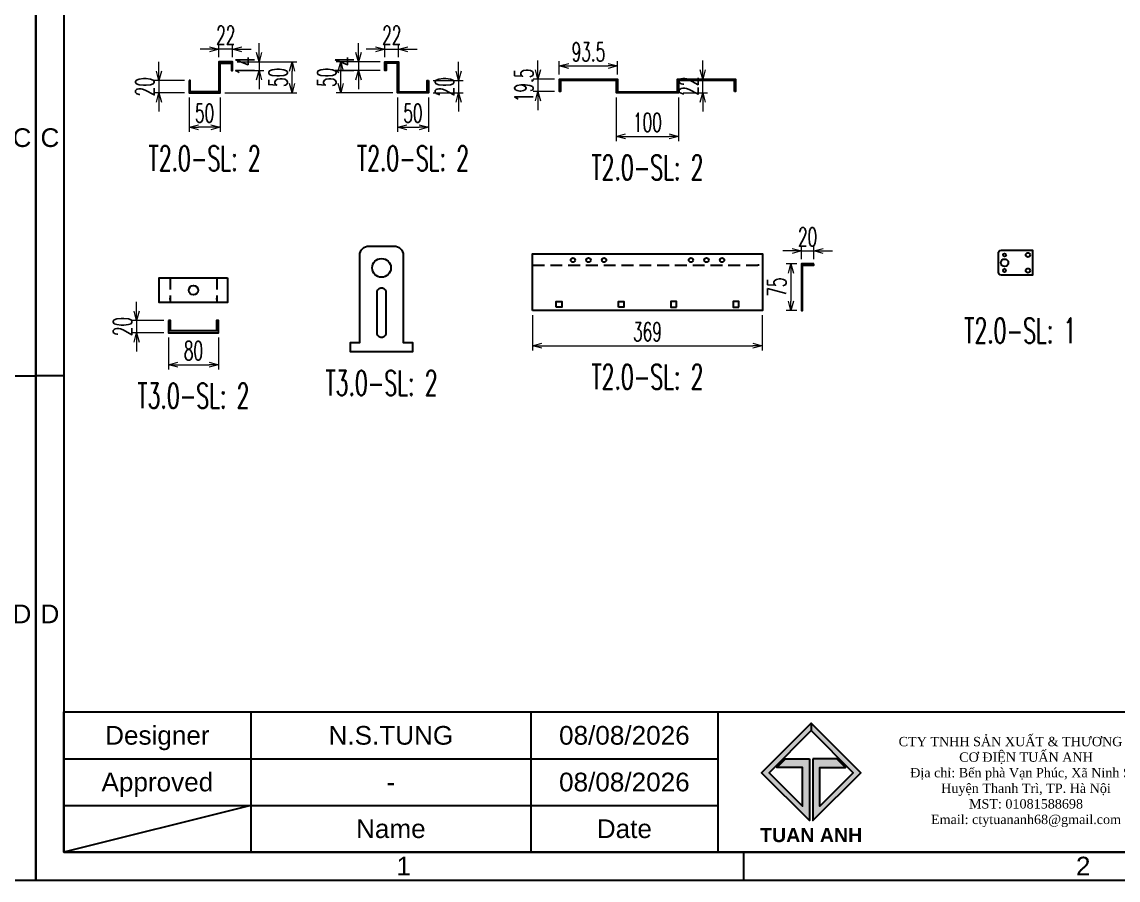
# Model space of a CAD drawing. Header units: millimetres. Extents: x -33730 to 17150, y -76829 to -27437.
# Drawn here: x 8217 to 9978, y -34348 to -32969 of the extents above; entities that cross this region are included whole.
import ezdxf
from ezdxf.enums import TextEntityAlignment as Align

# ---------------------------------------------------------------- set-up
doc = ezdxf.new("R2010")
doc.units = ezdxf.units.MM
doc.header["$LTSCALE"] = 3
doc.linetypes.add('HIDDEN', pattern=[9.525, 6.35, -3.175])
for name, color, linetype in [('@.HIDDEN', 8, 'HIDDEN'), ('@.TEXT', 7, 'Continuous'), ('@.VISIBLE', 7, 'Continuous')]:
    doc.layers.add(name, color=color, linetype=linetype)
doc.styles.add('Ann_w01', font='romans.shx', dxfattribs={"width": 0.6, "bigfont": 'chineset.shx'})
doc.styles.add('Arial', font='arial.ttf')
doc.dimstyles.new('Dim 01_SC15', dxfattribs={"dimscale": 15, "dimtxt": 2, "dimasz": 1, "dimexe": 0.5, "dimexo": 0.5, "dimgap": 0.5, "dimtad": 1, "dimdec": 1, "dimzin": 12, "dimdsep": 46, "dimtxsty": 'Ann_w01', "dimblk": 'OPEN30', "dimcen": 1.5, "dimclrd": 6, "dimclre": 6, "dimclrt": 3, "dimazin": 3, "dimtm": 1e-09, "dimtfac": 1, "dimtdec": 1, "dimtix": 1, "dimtmove": 0, "dimatfit": 3, "dimldrblk": 'OPEN30', "dimfxl": 1, "dimtolj": 1, "dimlwd": 0, "dimlwe": 0, "dimarcsym": 0})

# ---------------------------------------------------------------- blocks, each defined once
blk = doc.blocks.new('_Open30')
at = {"color": 0, "linetype": 'ByBlock', "lineweight": -2}
for p, q in [((-1, 0.27), (0, 0)), ((0, 0), (-1, -0.27)), ((0, 0), (-1, 0))]:
    blk.add_line(p, q, dxfattribs=at)
blk = doc.blocks.new('*D350')
at = {"layer": '@.VISIBLE', "color": 6, "lineweight": 0, "transparency": 16777216}
for p, q in [((9037.5, -33440.3), (9037.5, -33496.8)), ((9406.5, -33440.3), (9406.5, -33496.8)), ((9052.5, -33489.3), (9391.5, -33489.3))]:
    blk.add_line(p, q, dxfattribs=at)
at = {"layer": 'Defpoints', "color": 0, "transparency": 16777216}
for p in [(9037.5, -33432.8), (9406.5, -33432.8), (9406.5, -33489.3)]:
    blk.add_point(p, dxfattribs=at)
at = {"layer": '@.VISIBLE', "color": 6, "lineweight": 0, "transparency": 16777216, "xscale": 15, "yscale": 15, "zscale": 15, "rotation": 180}
blk.add_blockref('_Open30', (9037.5, -33489.3), dxfattribs=at)
at = {"layer": '@.VISIBLE', "color": 6, "lineweight": 0, "transparency": 16777216, "xscale": 15, "yscale": 15, "zscale": 15}
blk.add_blockref('_Open30', (9406.5, -33489.3), dxfattribs=at)
at = {"layer": '@.VISIBLE', "color": 3, "transparency": 16777216, "insert": (9222, -33466.8), "char_height": 30, "attachment_point": 5, "style": 'Ann_w01'}
blk.add_mtext('\\A1;369', dxfattribs=at)
blk = doc.blocks.new('*D351')
at = {"layer": '@.VISIBLE', "color": 6, "lineweight": 0, "transparency": 16777216}
for p, q in [((9461.7, -33357.8), (9445, -33357.8)), ((9452.5, -33372.8), (9452.5, -33417.8)), ((9461.7, -33432.8), (9445, -33432.8))]:
    blk.add_line(p, q, dxfattribs=at)
at = {"layer": 'Defpoints', "color": 0, "transparency": 16777216}
for p in [(9469.2, -33357.8), (9452.5, -33432.8), (9469.2, -33432.8)]:
    blk.add_point(p, dxfattribs=at)
at = {"layer": '@.VISIBLE', "color": 6, "lineweight": 0, "transparency": 16777216, "xscale": 15, "yscale": 15, "zscale": 15}
for p, rotation in [((9452.5, -33357.8), 90), ((9452.5, -33432.8), 270)]:
    blk.add_blockref('_Open30', p, dxfattribs=dict(at, rotation=rotation))
at = {"layer": '@.VISIBLE', "color": 3, "transparency": 16777216, "insert": (9430, -33395.3), "char_height": 30, "attachment_point": 5, "rotation": 90, "style": 'Ann_w01'}
blk.add_mtext('\\A1;75', dxfattribs=at)
blk = doc.blocks.new('*D352')
at = {"layer": '@.VISIBLE', "color": 6, "lineweight": 0, "transparency": 16777216}
for p, q in [((9454.2, -33337.2), (9439.2, -33337.2)), ((9469.2, -33350.3), (9469.2, -33329.7)), ((9469.2, -33337.2), (9489.2, -33337.2)), ((9489.2, -33350.3), (9489.2, -33329.7)), ((9504.2, -33337.2), (9519.2, -33337.2))]:
    blk.add_line(p, q, dxfattribs=at)
at = {"layer": 'Defpoints', "color": 0, "transparency": 16777216}
for p in [(9489.2, -33337.2), (9469.2, -33357.8), (9489.2, -33357.8)]:
    blk.add_point(p, dxfattribs=at)
at = {"layer": '@.VISIBLE', "color": 6, "lineweight": 0, "transparency": 16777216, "xscale": 15, "yscale": 15, "zscale": 15}
blk.add_blockref('_Open30', (9469.2, -33337.2), dxfattribs=at)
at = {"layer": '@.VISIBLE', "color": 6, "lineweight": 0, "transparency": 16777216, "xscale": 15, "yscale": 15, "zscale": 15, "rotation": 180}
blk.add_blockref('_Open30', (9489.2, -33337.2), dxfattribs=at)
at = {"layer": '@.VISIBLE', "color": 3, "transparency": 16777216, "insert": (9479.2, -33314.7), "char_height": 30, "attachment_point": 5, "style": 'Ann_w01'}
blk.add_mtext('\\A1;20', dxfattribs=at)
blk = doc.blocks.new('*D326')
at = {"layer": '@.VISIBLE', "color": 6, "lineweight": 0, "transparency": 16777216}
for p, q in [((8485.8, -33090.9), (8485.8, -33145.9)), ((8535.8, -33090.9), (8535.8, -33145.9)), ((8520.8, -33138.4), (8500.8, -33138.4))]:
    blk.add_line(p, q, dxfattribs=at)
at = {"layer": 'Defpoints', "color": 0, "transparency": 16777216}
for p in [(8485.8, -33083.4), (8535.8, -33083.4), (8485.8, -33138.4)]:
    blk.add_point(p, dxfattribs=at)
at = {"layer": '@.VISIBLE', "color": 6, "lineweight": 0, "transparency": 16777216, "xscale": 15, "yscale": 15, "zscale": 15, "rotation": 180}
blk.add_blockref('_Open30', (8485.8, -33138.4), dxfattribs=at)
at = {"layer": '@.VISIBLE', "color": 6, "lineweight": 0, "transparency": 16777216, "xscale": 15, "yscale": 15, "zscale": 15}
blk.add_blockref('_Open30', (8535.8, -33138.4), dxfattribs=at)
at = {"layer": '@.VISIBLE', "color": 3, "transparency": 16777216, "insert": (8510.8, -33115.9), "char_height": 30, "attachment_point": 5, "style": 'Ann_w01'}
blk.add_mtext('\\A1;50', dxfattribs=at)
blk = doc.blocks.new('*D327')
at = {"layer": '@.VISIBLE', "color": 6, "lineweight": 0, "transparency": 16777216}
for p, q in [((8437.4, -33048.4), (8437.4, -33033.4)), ((8478.3, -33063.4), (8429.9, -33063.4)), ((8437.4, -33063.4), (8437.4, -33083.4)), ((8478.3, -33083.4), (8429.9, -33083.4)), ((8437.4, -33098.4), (8437.4, -33113.4))]:
    blk.add_line(p, q, dxfattribs=at)
at = {"layer": 'Defpoints', "color": 0, "transparency": 16777216}
for p in [(8485.8, -33063.4), (8437.4, -33083.4), (8485.8, -33083.4)]:
    blk.add_point(p, dxfattribs=at)
at = {"layer": '@.VISIBLE', "color": 6, "lineweight": 0, "transparency": 16777216, "xscale": 15, "yscale": 15, "zscale": 15}
for p, rotation in [((8437.4, -33063.4), 270), ((8437.4, -33083.4), 90)]:
    blk.add_blockref('_Open30', p, dxfattribs=dict(at, rotation=rotation))
at = {"layer": '@.VISIBLE', "color": 3, "transparency": 16777216, "insert": (8414.9, -33073.4), "char_height": 30, "attachment_point": 5, "rotation": 90, "style": 'Ann_w01'}
blk.add_mtext('\\A1;20', dxfattribs=at)
blk = doc.blocks.new('*D328')
at = {"layer": '@.VISIBLE', "color": 6, "lineweight": 0, "transparency": 16777216}
for p, q in [((8598.2, -33018.4), (8598.2, -33003.4)), ((8563.3, -33033.4), (8605.7, -33033.4)), ((8598.2, -33033.4), (8598.2, -33047.4)), ((8563.3, -33047.4), (8605.7, -33047.4)), ((8598.2, -33062.4), (8598.2, -33077.4))]:
    blk.add_line(p, q, dxfattribs=at)
at = {"layer": 'Defpoints', "color": 0, "transparency": 16777216}
for p in [(8555.8, -33033.4), (8555.8, -33047.4), (8598.2, -33047.4)]:
    blk.add_point(p, dxfattribs=at)
at = {"layer": '@.VISIBLE', "color": 6, "lineweight": 0, "transparency": 16777216, "xscale": 15, "yscale": 15, "zscale": 15}
for p, rotation in [((8598.2, -33033.4), 270), ((8598.2, -33047.4), 90)]:
    blk.add_blockref('_Open30', p, dxfattribs=dict(at, rotation=rotation))
at = {"layer": '@.VISIBLE', "color": 3, "transparency": 16777216, "insert": (8575.7, -33040.4), "char_height": 30, "attachment_point": 5, "rotation": 90, "style": 'Ann_w01'}
blk.add_mtext('\\A1;14', dxfattribs=at)
blk = doc.blocks.new('*D329')
at = {"layer": '@.VISIBLE', "color": 6, "lineweight": 0, "transparency": 16777216}
for p, q in [((8563.3, -33033.4), (8658.8, -33033.4)), ((8651.3, -33068.4), (8651.3, -33048.4)), ((8543.3, -33083.4), (8658.8, -33083.4))]:
    blk.add_line(p, q, dxfattribs=at)
at = {"layer": 'Defpoints', "color": 0, "transparency": 16777216}
for p in [(8555.8, -33033.4), (8651.3, -33033.4), (8535.8, -33083.4)]:
    blk.add_point(p, dxfattribs=at)
at = {"layer": '@.VISIBLE', "color": 6, "lineweight": 0, "transparency": 16777216, "xscale": 15, "yscale": 15, "zscale": 15}
for p, rotation in [((8651.3, -33033.4), 90), ((8651.3, -33083.4), 270)]:
    blk.add_blockref('_Open30', p, dxfattribs=dict(at, rotation=rotation))
at = {"layer": '@.VISIBLE', "color": 3, "transparency": 16777216, "insert": (8628.8, -33058.4), "char_height": 30, "attachment_point": 5, "rotation": 90, "style": 'Ann_w01'}
blk.add_mtext('\\A1;50', dxfattribs=at)
blk = doc.blocks.new('*D330')
at = {"layer": '@.VISIBLE', "color": 6, "lineweight": 0, "transparency": 16777216}
for p, q in [((8533.8, -33025.9), (8533.8, -33005.7)), ((8555.8, -33025.9), (8555.8, -33005.7)), ((8518.8, -33013.2), (8503.8, -33013.2)), ((8555.8, -33013.2), (8533.8, -33013.2)), ((8570.8, -33013.2), (8585.8, -33013.2))]:
    blk.add_line(p, q, dxfattribs=at)
at = {"layer": 'Defpoints', "color": 0, "transparency": 16777216}
for p in [(8533.8, -33013.2), (8533.8, -33033.4), (8555.8, -33033.4)]:
    blk.add_point(p, dxfattribs=at)
at = {"layer": '@.VISIBLE', "color": 6, "lineweight": 0, "transparency": 16777216, "xscale": 15, "yscale": 15, "zscale": 15}
blk.add_blockref('_Open30', (8533.8, -33013.2), dxfattribs=at)
at = {"layer": '@.VISIBLE', "color": 6, "lineweight": 0, "transparency": 16777216, "xscale": 15, "yscale": 15, "zscale": 15, "rotation": 180}
blk.add_blockref('_Open30', (8555.8, -33013.2), dxfattribs=at)
at = {"layer": '@.VISIBLE', "color": 3, "transparency": 16777216, "insert": (8544.8, -32990.7), "char_height": 30, "attachment_point": 5, "style": 'Ann_w01'}
blk.add_mtext('\\A1;22', dxfattribs=at)
blk = doc.blocks.new('*D331')
at = {"layer": '@.VISIBLE', "color": 6, "lineweight": 0, "transparency": 16777216}
for p, q in [((8820.4, -33090.9), (8820.4, -33145.9)), ((8870.4, -33090.9), (8870.4, -33145.9)), ((8835.4, -33138.4), (8855.4, -33138.4))]:
    blk.add_line(p, q, dxfattribs=at)
at = {"layer": 'Defpoints', "color": 0, "transparency": 16777216}
for p in [(8820.4, -33083.4), (8870.4, -33083.4), (8870.4, -33138.4)]:
    blk.add_point(p, dxfattribs=at)
at = {"layer": '@.VISIBLE', "color": 6, "lineweight": 0, "transparency": 16777216, "xscale": 15, "yscale": 15, "zscale": 15, "rotation": 180}
blk.add_blockref('_Open30', (8820.4, -33138.4), dxfattribs=at)
at = {"layer": '@.VISIBLE', "color": 6, "lineweight": 0, "transparency": 16777216, "xscale": 15, "yscale": 15, "zscale": 15}
blk.add_blockref('_Open30', (8870.4, -33138.4), dxfattribs=at)
at = {"layer": '@.VISIBLE', "color": 3, "transparency": 16777216, "insert": (8845.4, -33115.9), "char_height": 30, "attachment_point": 5, "style": 'Ann_w01'}
blk.add_mtext('\\A1;50', dxfattribs=at)
blk = doc.blocks.new('*D332')
at = {"layer": '@.VISIBLE', "color": 6, "lineweight": 0, "transparency": 16777216}
for p, q in [((8918.8, -33048.4), (8918.8, -33033.4)), ((8877.9, -33063.4), (8926.3, -33063.4)), ((8918.8, -33063.4), (8918.8, -33083.4)), ((8877.9, -33083.4), (8926.3, -33083.4)), ((8918.8, -33098.4), (8918.8, -33113.4))]:
    blk.add_line(p, q, dxfattribs=at)
at = {"layer": 'Defpoints', "color": 0, "transparency": 16777216}
for p in [(8870.4, -33063.4), (8870.4, -33083.4), (8918.8, -33083.4)]:
    blk.add_point(p, dxfattribs=at)
at = {"layer": '@.VISIBLE', "color": 6, "lineweight": 0, "transparency": 16777216, "xscale": 15, "yscale": 15, "zscale": 15}
for p, rotation in [((8918.8, -33063.4), 270), ((8918.8, -33083.4), 90)]:
    blk.add_blockref('_Open30', p, dxfattribs=dict(at, rotation=rotation))
at = {"layer": '@.VISIBLE', "color": 3, "transparency": 16777216, "insert": (8896.3, -33073.4), "char_height": 30, "attachment_point": 5, "rotation": 90, "style": 'Ann_w01'}
blk.add_mtext('\\A1;20', dxfattribs=at)
blk = doc.blocks.new('*D333')
at = {"layer": '@.VISIBLE', "color": 6, "lineweight": 0, "transparency": 16777216}
for p, q in [((8758, -33018.4), (8758, -33003.4)), ((8792.9, -33033.4), (8750.5, -33033.4)), ((8758, -33033.4), (8758, -33047.4)), ((8792.9, -33047.4), (8750.5, -33047.4)), ((8758, -33062.4), (8758, -33077.4))]:
    blk.add_line(p, q, dxfattribs=at)
at = {"layer": 'Defpoints', "color": 0, "transparency": 16777216}
for p in [(8800.4, -33033.4), (8758, -33047.4), (8800.4, -33047.4)]:
    blk.add_point(p, dxfattribs=at)
at = {"layer": '@.VISIBLE', "color": 6, "lineweight": 0, "transparency": 16777216, "xscale": 15, "yscale": 15, "zscale": 15}
for p, rotation in [((8758, -33033.4), 270), ((8758, -33047.4), 90)]:
    blk.add_blockref('_Open30', p, dxfattribs=dict(at, rotation=rotation))
at = {"layer": '@.VISIBLE', "color": 3, "transparency": 16777216, "insert": (8735.5, -33040.4), "char_height": 30, "attachment_point": 5, "rotation": 90, "style": 'Ann_w01'}
blk.add_mtext('\\A1;14', dxfattribs=at)
blk = doc.blocks.new('*D334')
at = {"layer": '@.VISIBLE', "color": 6, "lineweight": 0, "transparency": 16777216}
for p, q in [((8792.9, -33033.4), (8722, -33033.4)), ((8729.5, -33068.4), (8729.5, -33048.4)), ((8812.9, -33083.4), (8722, -33083.4))]:
    blk.add_line(p, q, dxfattribs=at)
at = {"layer": 'Defpoints', "color": 0, "transparency": 16777216}
for p in [(8729.5, -33033.4), (8800.4, -33033.4), (8820.4, -33083.4)]:
    blk.add_point(p, dxfattribs=at)
at = {"layer": '@.VISIBLE', "color": 6, "lineweight": 0, "transparency": 16777216, "xscale": 15, "yscale": 15, "zscale": 15}
for p, rotation in [((8729.5, -33033.4), 90), ((8729.5, -33083.4), 270)]:
    blk.add_blockref('_Open30', p, dxfattribs=dict(at, rotation=rotation))
at = {"layer": '@.VISIBLE', "color": 3, "transparency": 16777216, "insert": (8707, -33058.4), "char_height": 30, "attachment_point": 5, "rotation": 90, "style": 'Ann_w01'}
blk.add_mtext('\\A1;50', dxfattribs=at)
blk = doc.blocks.new('*D335')
at = {"layer": '@.VISIBLE', "color": 6, "lineweight": 0, "transparency": 16777216}
for p, q in [((8800.4, -33025.9), (8800.4, -33005.7)), ((8822.4, -33025.9), (8822.4, -33005.7)), ((8785.4, -33013.2), (8770.4, -33013.2)), ((8800.4, -33013.2), (8822.4, -33013.2)), ((8837.4, -33013.2), (8852.4, -33013.2))]:
    blk.add_line(p, q, dxfattribs=at)
at = {"layer": 'Defpoints', "color": 0, "transparency": 16777216}
for p in [(8822.4, -33013.2), (8800.4, -33033.4), (8822.4, -33033.4)]:
    blk.add_point(p, dxfattribs=at)
at = {"layer": '@.VISIBLE', "color": 6, "lineweight": 0, "transparency": 16777216, "xscale": 15, "yscale": 15, "zscale": 15}
blk.add_blockref('_Open30', (8800.4, -33013.2), dxfattribs=at)
at = {"layer": '@.VISIBLE', "color": 6, "lineweight": 0, "transparency": 16777216, "xscale": 15, "yscale": 15, "zscale": 15, "rotation": 180}
blk.add_blockref('_Open30', (8822.4, -33013.2), dxfattribs=at)
at = {"layer": '@.VISIBLE', "color": 3, "transparency": 16777216, "insert": (8811.4, -32990.7), "char_height": 30, "attachment_point": 5, "style": 'Ann_w01'}
blk.add_mtext('\\A1;22', dxfattribs=at)
blk = doc.blocks.new('*D336')
at = {"layer": '@.VISIBLE', "color": 6, "lineweight": 0, "transparency": 16777216}
for p, q in [((9080.5, -33053.9), (9080.5, -33032.4)), ((9095.5, -33039.9), (9159, -33039.9)), ((9174, -33053.9), (9174, -33032.4))]:
    blk.add_line(p, q, dxfattribs=at)
at = {"layer": 'Defpoints', "color": 0, "transparency": 16777216}
for p in [(9174, -33039.9), (9080.5, -33061.4), (9174, -33061.4)]:
    blk.add_point(p, dxfattribs=at)
at = {"layer": '@.VISIBLE', "color": 6, "lineweight": 0, "transparency": 16777216, "xscale": 15, "yscale": 15, "zscale": 15, "rotation": 180}
blk.add_blockref('_Open30', (9080.5, -33039.9), dxfattribs=at)
at = {"layer": '@.VISIBLE', "color": 6, "lineweight": 0, "transparency": 16777216, "xscale": 15, "yscale": 15, "zscale": 15}
blk.add_blockref('_Open30', (9174, -33039.9), dxfattribs=at)
at = {"layer": '@.VISIBLE', "color": 3, "transparency": 16777216, "insert": (9127.3, -33017.4), "char_height": 30, "attachment_point": 5, "style": 'Ann_w01'}
blk.add_mtext('\\A1;93.5', dxfattribs=at)
blk = doc.blocks.new('*D337')
at = {"layer": '@.VISIBLE', "color": 6, "lineweight": 0, "transparency": 16777216}
for p, q in [((9046.2, -33046.4), (9046.2, -33031.4)), ((9073, -33061.4), (9038.7, -33061.4)), ((9046.2, -33061.4), (9046.2, -33080.9)), ((9073, -33080.9), (9038.7, -33080.9)), ((9046.2, -33095.9), (9046.2, -33110.9))]:
    blk.add_line(p, q, dxfattribs=at)
at = {"layer": 'Defpoints', "color": 0, "transparency": 16777216}
for p in [(9080.5, -33061.4), (9046.2, -33080.9), (9080.5, -33080.9)]:
    blk.add_point(p, dxfattribs=at)
at = {"layer": '@.VISIBLE', "color": 6, "lineweight": 0, "transparency": 16777216, "xscale": 15, "yscale": 15, "zscale": 15}
for p, rotation in [((9046.2, -33061.4), 270), ((9046.2, -33080.9), 90)]:
    blk.add_blockref('_Open30', p, dxfattribs=dict(at, rotation=rotation))
at = {"layer": '@.VISIBLE', "color": 3, "transparency": 16777216, "insert": (9023.7, -33071.2), "char_height": 30, "attachment_point": 5, "rotation": 90, "style": 'Ann_w01'}
blk.add_mtext('\\A1;19.5', dxfattribs=at)
blk = doc.blocks.new('*D306')
at = {"layer": '@.VISIBLE', "color": 6, "lineweight": 0, "transparency": 16777216}
for p, q in [((9172, -33090.9), (9172, -33160.6)), ((9272, -33090.9), (9272, -33160.6)), ((9187, -33153.1), (9257, -33153.1))]:
    blk.add_line(p, q, dxfattribs=at)
at = {"layer": 'Defpoints', "color": 0, "transparency": 16777216}
for p in [(9172, -33083.4), (9272, -33083.4), (9272, -33153.1)]:
    blk.add_point(p, dxfattribs=at)
at = {"layer": '@.VISIBLE', "color": 6, "lineweight": 0, "transparency": 16777216, "xscale": 15, "yscale": 15, "zscale": 15, "rotation": 180}
blk.add_blockref('_Open30', (9172, -33153.1), dxfattribs=at)
at = {"layer": '@.VISIBLE', "color": 6, "lineweight": 0, "transparency": 16777216, "xscale": 15, "yscale": 15, "zscale": 15}
blk.add_blockref('_Open30', (9272, -33153.1), dxfattribs=at)
at = {"layer": '@.VISIBLE', "color": 3, "transparency": 16777216, "insert": (9222, -33130.6), "char_height": 30, "attachment_point": 5, "style": 'Ann_w01'}
blk.add_mtext('\\A1;100', dxfattribs=at)
blk = doc.blocks.new('*D307')
at = {"layer": '@.VISIBLE', "color": 6, "lineweight": 0, "transparency": 16777216}
for p, q in [((9310.7, -33046.4), (9310.7, -33031.4)), ((9277.5, -33061.4), (9318.2, -33061.4)), ((9310.7, -33083.4), (9310.7, -33061.4)), ((9279.5, -33083.4), (9318.2, -33083.4)), ((9310.7, -33098.4), (9310.7, -33113.4))]:
    blk.add_line(p, q, dxfattribs=at)
at = {"layer": 'Defpoints', "color": 0, "transparency": 16777216}
for p in [(9270, -33061.4), (9310.7, -33061.4), (9272, -33083.4)]:
    blk.add_point(p, dxfattribs=at)
at = {"layer": '@.VISIBLE', "color": 6, "lineweight": 0, "transparency": 16777216, "xscale": 15, "yscale": 15, "zscale": 15}
for p, rotation in [((9310.7, -33061.4), 270), ((9310.7, -33083.4), 90)]:
    blk.add_blockref('_Open30', p, dxfattribs=dict(at, rotation=rotation))
at = {"layer": '@.VISIBLE', "color": 3, "transparency": 16777216, "insert": (9288.2, -33072.4), "char_height": 30, "attachment_point": 5, "rotation": 90, "style": 'Ann_w01'}
blk.add_mtext('\\A1;22', dxfattribs=at)
blk = doc.blocks.new('*D308')
at = {"layer": '@.VISIBLE', "color": 6, "lineweight": 0, "transparency": 16777216}
for p, q in [((8452.9, -33476.1), (8452.9, -33527.3)), ((8532.9, -33476.1), (8532.9, -33527.3)), ((8467.9, -33519.8), (8517.9, -33519.8))]:
    blk.add_line(p, q, dxfattribs=at)
at = {"layer": 'Defpoints', "color": 0, "transparency": 16777216}
for p in [(8452.9, -33468.6), (8532.9, -33468.6), (8532.9, -33519.8)]:
    blk.add_point(p, dxfattribs=at)
at = {"layer": '@.VISIBLE', "color": 6, "lineweight": 0, "transparency": 16777216, "xscale": 15, "yscale": 15, "zscale": 15, "rotation": 180}
blk.add_blockref('_Open30', (8452.9, -33519.8), dxfattribs=at)
at = {"layer": '@.VISIBLE', "color": 6, "lineweight": 0, "transparency": 16777216, "xscale": 15, "yscale": 15, "zscale": 15}
blk.add_blockref('_Open30', (8532.9, -33519.8), dxfattribs=at)
at = {"layer": '@.VISIBLE', "color": 3, "transparency": 16777216, "insert": (8492.9, -33497.3), "char_height": 30, "attachment_point": 5, "style": 'Ann_w01'}
blk.add_mtext('\\A1;80', dxfattribs=at)
blk = doc.blocks.new('*D309')
at = {"layer": '@.VISIBLE', "color": 6, "lineweight": 0, "transparency": 16777216}
for p, q in [((8401.7, -33433.6), (8401.7, -33418.6)), ((8445.4, -33448.6), (8394.2, -33448.6)), ((8401.7, -33448.6), (8401.7, -33468.6)), ((8445.4, -33468.6), (8394.2, -33468.6)), ((8401.7, -33483.6), (8401.7, -33498.6))]:
    blk.add_line(p, q, dxfattribs=at)
at = {"layer": 'Defpoints', "color": 0, "transparency": 16777216}
for p in [(8452.9, -33448.6), (8401.7, -33468.6), (8452.9, -33468.6)]:
    blk.add_point(p, dxfattribs=at)
at = {"layer": '@.VISIBLE', "color": 6, "lineweight": 0, "transparency": 16777216, "xscale": 15, "yscale": 15, "zscale": 15}
for p, rotation in [((8401.7, -33448.6), 270), ((8401.7, -33468.6), 90)]:
    blk.add_blockref('_Open30', p, dxfattribs=dict(at, rotation=rotation))
at = {"layer": '@.VISIBLE', "color": 3, "transparency": 16777216, "insert": (8379.2, -33458.6), "char_height": 30, "attachment_point": 5, "rotation": 90, "style": 'Ann_w01'}
blk.add_mtext('\\A1;20', dxfattribs=at)
blk = doc.blocks.new('A$C7496116a')
at = {"layer": '@.VISIBLE', "color": 3}
for points in [[(70, 170, -0.414214), (85, 155), (85, 15), (100, 15), (100, 0), (0, 0), (0, 15), (15, 15), (15, 155, -0.414214), (30, 170)], [(50, 103), (50, 103, -0.414214), (57, 96), (57, 30, -0.414214), (50, 23), (50, 23, -0.414214), (43, 30), (43, 96, -0.414214)]]:
    blk.add_lwpolyline(points, format="xyb", close=True, dxfattribs=at)
blk.add_circle((50, 135), 15, dxfattribs=at)
blk = doc.blocks.new('A$C4dbb82d6')
at = {"layer": '@.VISIBLE'}
h = blk.add_hatch(color=30, dxfattribs=at)
h.dxf.hatch_style = 1
h.paths.add_polyline_path([(0.214, 4.973), (3.625, 1.562), (3.625, 5.973), (1.922, 5.973), (1.297, 5.348), (3.125, 5.348), (3.125, 2.593), (0.745, 4.973), (3.75, 7.978), (3.75, 8.509)])
h = blk.add_hatch(color=150, dxfattribs=at)
h.dxf.hatch_style = 1
h.paths.add_polyline_path([(6.755, 4.973), (4.375, 2.593), (4.375, 5.348), (6.203, 5.348), (5.578, 5.973), (3.875, 5.973), (3.875, 1.562), (7.286, 4.973), (3.75, 8.509), (3.75, 7.978)])
at = {"layer": '@.VISIBLE', "color": 30}
blk.add_lwpolyline([(3.625, 5.973), (3.625, 1.562), (0.214, 4.973), (3.75, 8.509), (3.75, 7.978), (0.745, 4.973), (3.125, 2.593), (3.125, 5.348), (1.297, 5.348), (1.922, 5.973)], close=True, dxfattribs=at)
at = {"layer": '@.VISIBLE', "color": 150}
blk.add_lwpolyline([(3.875, 5.973), (3.875, 1.562), (7.286, 4.973), (3.75, 8.509), (3.75, 7.978), (6.755, 4.973), (4.375, 2.593), (4.375, 5.348), (6.203, 5.348), (5.578, 5.973)], close=True, dxfattribs=at)
at = {"layer": '@.VISIBLE', "color": 30, "insert": (3.75, 0.509), "char_height": 1, "attachment_point": 5, "style": 'Ann_w01'}
blk.add_mtext_dynamic_manual_height_columns('{\\fArial|b1|i0|c0|p34;\\W1;TUAN ANH}', width=7.5, gutter_width=49.599, heights=[0], dxfattribs=at)
blk = doc.blocks.new('KHUNG BAN VE (Made by Tung)')
at = {"layer": '@.VISIBLE', "color": 8}
for p, q in [((3, 54), (0, 54)), ((294, 54), (297, 54)), ((23, 18), (23, 3)), ((53, 18), (53, 3)), ((73, 18), (73, 3)), ((3, 13), (73, 13)), ((3, 8), (73, 8)), ((23, 8), (3, 3)), ((75.75, 3), (75.75, 0))]:
    blk.add_line(p, q, dxfattribs=at)
for points in [[(0, 0), (297, 0), (297, 210), (0, 210)], [(3, 3), (294, 3), (294, 207), (3, 207)], [(3, 18), (294, 18), (294, 3), (3, 3)]]:
    blk.add_lwpolyline(points, close=True, dxfattribs=at)
at = {"xscale": 1.5, "yscale": 1.5, "zscale": 1.5}
blk.add_blockref('A$C4dbb82d6', (77.375, 4.041), dxfattribs=at)
at = {"layer": '@.TEXT', "color": 1, "style": 'Arial'}
for s, p in [('C', (1.5, 79.5)), ('C', (295.5, 79.5)), ('D', (1.5, 28.5)), ('D', (295.5, 28.5)), ('08/08/2026', (63, 15.5)), ('08/08/2026', (63, 10.5)), ('1', (39.375, 1.5)), ('2', (112.125, 1.5))]:
    blk.add_text(s, height=2, dxfattribs=at).set_placement(p, align=Align.MIDDLE_CENTER)
at = {"layer": '@.TEXT', "color": 2, "style": 'Arial'}
for s, p in [('Designer', (13, 15.5)), ('Approved', (13, 10.5)), ('Name', (38, 5.5)), ('Date', (63, 5.5))]:
    blk.add_text(s, height=2, dxfattribs=at).set_placement(p, align=Align.MIDDLE_CENTER)
at = {"layer": '@.TEXT', "color": 1, "style": 'Arial'}
for tag, height, p in [('DESIGNER_NAME', 2, (38, 15.5)), ('PROJECT_CODE', 2, (258.5, 15.5)), ('SCALE', 2, (289, 15.5)), ('APPROVED_NAME', 2, (38, 10.5)), ('CUSTOMER_NAME', 2, (258.5, 10.5)), ('PAGE', 2, (289, 10.5)), ('DRAWING_NAME', 4, (173, 8)), ('TOTAL', 2, (289, 5.5))]:
    blk.add_attdef(tag, text='', height=height, dxfattribs=at).set_placement(p, align=Align.MIDDLE_CENTER)
at = {"layer": '@.VISIBLE', "color": 30, "insert": (106, 10.5), "char_height": 1, "attachment_point": 5, "style": 'Ann_w01'}
blk.add_mtext_dynamic_manual_height_columns('{\\fTimes New Roman|b0|i0|c0|p18;\\W1;CTY TNHH SẢN XUẤT & THƯƠNG MẠI CƠ ĐIỆN TUẤN ANH\\PĐịa chỉ: Bến phà Vạn Phúc, Xã Ninh Sở, Huyện Thanh Trì, TP. Hà Nội\\PMST: 01081588698\\PEmail: ctytuananh68@gmail.com}', width=28.70976, gutter_width=99.197, heights=[0], dxfattribs=at)

msp = doc.modelspace()

# ---------------------------------------------------------------- linework, layer by layer
at = {"layer": '@.HIDDEN'}
for p, q in [((9037.55, -33359.8), (9406.55, -33359.8)), ((8455.48, -33380.17), (8455.48, -33420.17)), ((8530.28, -33380.17), (8530.28, -33420.17))]:
    msp.add_line(p, q, dxfattribs=at)
at = {"layer": '@.VISIBLE', "color": 1}
for p, q in [((9042.86, -33359.8), (9044.86, -33359.8)), ((9401.23, -33359.8), (9399.23, -33359.8)), ((8455.48, -33385.17), (8455.48, -33387.17)), ((8530.28, -33385.17), (8530.28, -33387.17)), ((8455.48, -33415.17), (8455.48, -33413.17)), ((8530.28, -33415.17), (8530.28, -33413.17))]:
    msp.add_line(p, q, dxfattribs=at)
at = {"layer": '@.VISIBLE'}
for points in [[(8485.78, -33063.42), (8485.78, -33083.42), (8535.78, -33083.42), (8535.78, -33035.42), (8553.78, -33035.42), (8553.78, -33047.42), (8555.78, -33047.42), (8555.78, -33033.42), (8533.78, -33033.42), (8533.78, -33081.42), (8487.78, -33081.42), (8487.78, -33063.42)], [(8870.4, -33063.42), (8870.4, -33083.42), (8820.4, -33083.42), (8820.4, -33035.42), (8802.4, -33035.42), (8802.4, -33047.42), (8800.4, -33047.42), (8800.4, -33033.42), (8822.4, -33033.42), (8822.4, -33081.42), (8868.4, -33081.42), (8868.4, -33063.42)], [(9361.55, -33080.92), (9361.55, -33063.42), (9272.05, -33063.42), (9272.05, -33083.42), (9172.05, -33083.42), (9172.05, -33063.42), (9082.55, -33063.42), (9082.55, -33080.92), (9080.55, -33080.92), (9080.55, -33061.42), (9174.05, -33061.42), (9174.05, -33081.42), (9270.05, -33081.42), (9270.05, -33061.42), (9363.55, -33061.42), (9363.55, -33080.92)], [(9037.55, -33432.8), (9037.55, -33341.8), (9406.55, -33341.8), (9406.55, -33432.8)], [(9489.16, -33357.8), (9469.16, -33357.8), (9469.16, -33432.8), (9471.16, -33432.8), (9471.16, -33359.8), (9489.16, -33359.8)], [(8547.68, -33380.17), (8547.68, -33420.17), (8438.08, -33420.17), (8438.08, -33380.17)], [(9075.3, -33427.3), (9075.3, -33418.3), (9084.3, -33418.3), (9084.3, -33427.3)], [(9175.3, -33427.3), (9175.3, -33418.3), (9184.3, -33418.3), (9184.3, -33427.3)], [(9268.8, -33427.3), (9268.8, -33418.3), (9259.8, -33418.3), (9259.8, -33427.3)], [(9368.8, -33427.3), (9368.8, -33418.3), (9359.8, -33418.3), (9359.8, -33427.3)], [(8452.88, -33448.63), (8452.88, -33468.63), (8532.88, -33468.63), (8532.88, -33448.63), (8529.88, -33448.63), (8529.88, -33465.63), (8455.88, -33465.63), (8455.88, -33448.63)]]:
    msp.add_lwpolyline(points, close=True, dxfattribs=at)
msp.add_lwpolyline([(9790.51, -33336.08), (9840.51, -33336.08), (9840.51, -33376.08), (9790.51, -33376.08, -0.4142136), (9785.51, -33371.08), (9785.51, -33341.08, -0.4142136)], format="xyb", close=True, dxfattribs=at)
for centre, radius in [((9795.51, -33343.58), 2.5), ((9833.01, -33343.58), 3.5), ((9102.34, -33351.8), 3.5), ((9127.34, -33351.8), 3.5), ((9152.34, -33351.8), 3.5), ((9291.84, -33351.8), 3.5), ((9316.84, -33351.8), 3.5), ((9341.84, -33351.8), 3.5), ((9795.51, -33356.08), 6), ((9795.51, -33368.58), 2.5), ((9833.01, -33368.58), 3.5), ((8492.88, -33400.17), 7.5)]:
    msp.add_circle(centre, radius, dxfattribs=at)

# ---------------------------------------------------------------- block references
at = {"layer": '@.VISIBLE', "xscale": 15, "yscale": 15, "zscale": 15}
msp.add_blockref('KHUNG BAN VE (Made by Tung)', (3784.95, -34347.63), dxfattribs=at)
at = {"layer": '@.VISIBLE'}
ref = msp.add_blockref('KHUNG BAN VE (Made by Tung)', (8239.95, -34347.63), dxfattribs=dict(at, xscale=15, yscale=15, zscale=15))
ref.add_attrib('APPROVED_NAME', '-', dxfattribs={"layer": '@.TEXT', "color": 1, "height": 30, "style": 'Arial'}).set_placement((8809.95, -34190.13), align=Align.MIDDLE_CENTER)
ref.add_attrib('DESIGNER_NAME', 'N.S.TUNG', dxfattribs={"layer": '@.TEXT', "color": 1, "height": 30, "style": 'Arial'}).set_placement((8809.95, -34115.13), align=Align.MIDDLE_CENTER)
msp.add_blockref('A$C7496116a', (8744.96, -33499.32), dxfattribs=at)

# ---------------------------------------------------------------- texts
at = {"layer": '@.VISIBLE', "color": 2, "style": 'Ann_w01', "width": 0.6}
for s, p in [('T2.0-SL: 2', (8510.78, -33188.4)), ('T2.0-SL: 2', (8845.4, -33188.4)), ('T2.0-SL: 2', (9222.05, -33203.08)), ('T2.0-SL: 1', (9820.68, -33465.01)), ('T3.0-SL: 2', (8794.96, -33549.32)), ('T2.0-SL: 2', (9222.05, -33539.27)), ('T3.0-SL: 2', (8492.88, -33569.76))]:
    msp.add_text(s, height=40, dxfattribs=at).set_placement(p, align=Align.MIDDLE_CENTER)

# ---------------------------------------------------------------- dimensions: what is measured, and where the dimension line sits
at = {"layer": '@.VISIBLE'}
for base, p1, p2, picture, middle in [((8533.78, -33013.18), (8555.78, -33033.42), (8533.78, -33033.42), '*D330', (8544.78, -32990.68)), ((9174.05, -33039.93), (9080.55, -33061.42), (9174.05, -33061.42), '*D336', (9127.3, -33017.43)), ((8485.78, -33138.4), (8535.78, -33083.42), (8485.78, -33083.42), '*D326', (8510.78, -33115.9)), ((9272.05, -33153.08), (9172.05, -33083.42), (9272.05, -33083.42), '*D306', (9222.05, -33130.58)), ((9489.16, -33337.2), (9469.16, -33357.8), (9489.16, -33357.8), '*D352', (9479.16, -33314.7)), ((9406.55, -33489.27), (9037.55, -33432.8), (9406.55, -33432.8), '*D350', (9222.05, -33466.77)), ((8532.88, -33519.76), (8452.88, -33468.63), (8532.88, -33468.63), '*D308', (8492.88, -33497.26))]:
    dim = msp.add_linear_dim(base=base, p1=p1, p2=p2, dimstyle='Dim 01_SC15', dxfattribs=at)
    dim.commit()
    dim.dimension.update_dxf_attribs({"geometry": picture, "text_midpoint": middle})
for base, p1, p2, angle, picture, middle in [((8822.4, -33013.18), (8800.4, -33033.42), (8822.4, -33033.42), 180, '*D335', (8811.4, -32990.68)), ((8598.22, -33047.42), (8555.78, -33033.42), (8555.78, -33047.42), 90, '*D328', (8575.72, -33040.42)), ((8757.96, -33047.42), (8800.4, -33033.42), (8800.4, -33047.42), 90, '*D333', (8735.46, -33040.42)), ((8437.42, -33083.42), (8485.78, -33063.42), (8485.78, -33083.42), 90, '*D327', (8414.92, -33073.42)), ((8651.3, -33033.42), (8535.78, -33083.42), (8555.78, -33033.42), 90, '*D329', (8628.8, -33058.42)), ((8729.46, -33033.42), (8820.4, -33083.42), (8800.4, -33033.42), 90, '*D334', (8706.96, -33058.42)), ((8918.77, -33083.42), (8870.4, -33063.42), (8870.4, -33083.42), 90, '*D332', (8896.27, -33073.42)), ((9046.19, -33080.92), (9080.55, -33061.42), (9080.55, -33080.92), 90, '*D337', (9023.69, -33071.17)), ((9310.71, -33061.42), (9272.05, -33083.42), (9270.05, -33061.42), 90, '*D307', (9288.21, -33072.42)), ((8870.4, -33138.4), (8820.4, -33083.42), (8870.4, -33083.42), 180, '*D331', (8845.4, -33115.9)), ((9452.53, -33432.8), (9469.16, -33357.8), (9469.16, -33432.8), 90, '*D351', (9430.03, -33395.3)), ((8401.72, -33468.63), (8452.88, -33448.63), (8452.88, -33468.63), 90, '*D309', (8379.22, -33458.63))]:
    dim = msp.add_linear_dim(base=base, p1=p1, p2=p2, angle=angle, dimstyle='Dim 01_SC15', dxfattribs=at)
    dim.commit()
    dim.dimension.update_dxf_attribs({"geometry": picture, "text_midpoint": middle})

doc.saveas('drawing.dxf')
